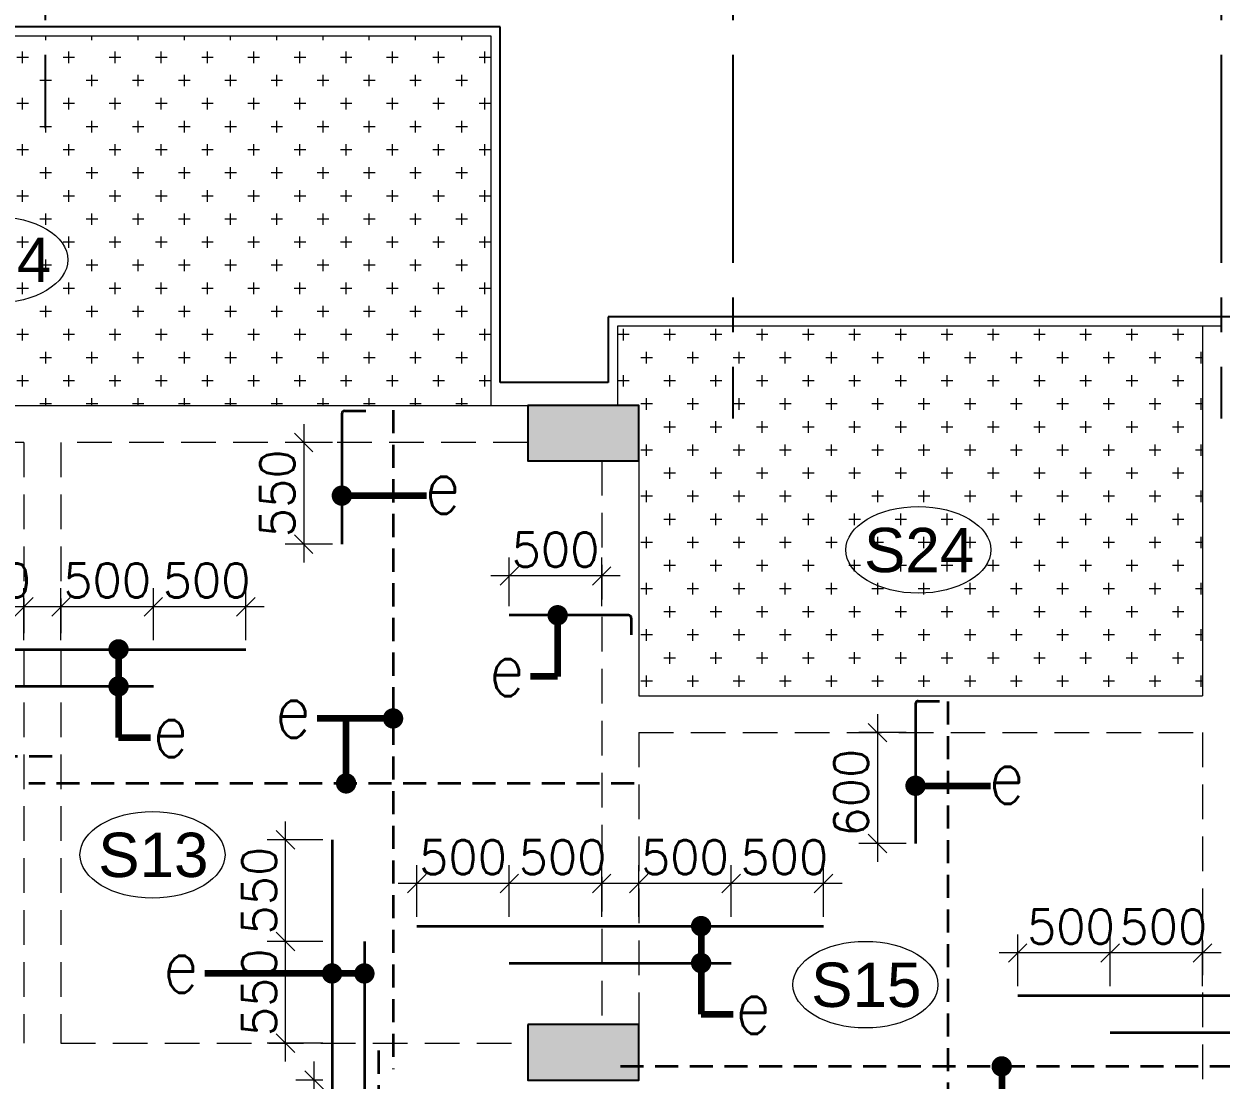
# Model space of a CAD drawing. Header units: millimetres. Extents: x 1255966 to 1543012, y 318612 to 465611.
# Drawn here: x 1290117 to 1296592, y 359158 to 364873 of the extents above; entities that cross this region are included whole.
import ezdxf

# ---------------------------------------------------------------- set-up
doc = ezdxf.new("R2010")
doc.units = ezdxf.units.MM
doc.header["$LTSCALE"] = 500
doc.header["$MEASUREMENT"] = 0
doc.header["$PDMODE"] = 34
for name, pattern in [('CONTINOUS', [0]), ('DASHED2', [0.375, 0.25, -0.125]), ('HIDDEN', [0.375, 0.25, -0.125]), ('PHANTOM2', [1.25, 0.625, -0.125, 0.125, -0.125, 0.125, -0.125]), ('Site$0$CENTER2', [1.125, 0.75, -0.125, 0.125, -0.125])]:
    doc.linetypes.add(name, pattern=pattern)
doc.layers.get('Defpoints').update_dxf_attribs({"lineweight": 0})
for name, color, linetype, lineweight in [('ARROW', 1, 'Continuous', 0), ('CALL', 1, 'Continuous', 18), ('CUT OUT', 1, 'Continuous', 13), ('HATCH', 1, 'Continuous', 5), ('ST-DIM', 1, 'PHANTOM2', 15), ('STC AROW', 211, 'Continuous', 9), ('STC REINF.BOTTOM', 7, 'Continuous', 35), ('TEXT 01', 3, 'Continuous', 15), ('TOWER AREA BEAM..', 3, 'Continuous', 20), ('TOWER COL HATCH', 253, 'Continuous', 20)]:
    doc.layers.add(name, color=color, linetype=linetype, lineweight=lineweight)
for name, color, linetype in [('GRID', 7, 'Continuous'), ('S-COLUMN-HATCH', 253, 'Continuous'), ('S-FRAMING PLAN', 4, 'Continuous'), ('S-T', 3, 'Continuous'), ('TOWER AREA COLUMN.', 6, 'Continuous')]:
    doc.layers.add(name, color=color, linetype=linetype)
doc.layers.add('PROJECTION', color=7, linetype='HIDDEN', true_color=0xff4000)
doc.styles.add('ABHI', font='arial.ttf')
doc.styles.add('ROMANCE', font='romans.shx')
doc.styles.add('S-T', font='romans.shx')
doc.dimstyles.new('GRID DIM', dxfattribs={"dimtxt": 250, "dimasz": 100, "dimexe": 75, "dimexo": 0, "dimgap": 50, "dimtad": 1, "dimdec": 0, "dimzin": 0, "dimdsep": 46, "dimtxsty": 'ROMANCE', "dimblk": 'ARCHTICK', "dimcen": 0, "dimdle": 0.5, "dimclrd": 8, "dimclre": 8, "dimclrt": 3, "dimadec": 0, "dimazin": 0, "dimtfac": 1, "dimtdec": 0, "dimtmove": 0, "dimatfit": 3, "dimldrblk": 'DOT', "dimfxl": 200, "dimtolj": 1, "dimtzin": 0, "dimlwd": -1, "dimlwe": -1, "dimarcsym": 2})
pattern_1 = [(90, (-1381890.62, -304839.69), (-125, 125), [62.5, -187.5]), (180, (-1381859.37, -304808.44), (-125, -125), [62.5, -187.5])]

# ---------------------------------------------------------------- blocks, each defined once
blk = doc.blocks.new('_Oblique')
at = {"color": 0, "linetype": 'ByBlock', "lineweight": -2}
blk.add_line((-0.5, -0.5), (0.5, 0.5), dxfattribs=at)
blk = doc.blocks.new('*D280')
at = {"layer": 'Defpoints', "color": 0, "linetype": 'ByBlock', "transparency": 16777216}
for p in [(1289716.6, 361719), (1289716.6, 361488.5, 0), (1290116.6, 361488.5, 0)]:
    blk.add_point(p, dxfattribs=at)
at = {"layer": 'ST-DIM', "color": 1, "linetype": 'CONTINOUS', "transparency": 16777216}
for p, q in [((1289716.6, 361538.5), (1289716.6, 361819)), ((1290116.6, 361538.5), (1290116.6, 361819)), ((1290216.6, 361719), (1289616.6, 361719))]:
    blk.add_line(p, q, dxfattribs=at)
at = {"layer": 'ST-DIM', "color": 1, "linetype": 'ByBlock', "transparency": 16777216, "xscale": 100, "yscale": 100, "zscale": 100, "rotation": 180}
blk.add_blockref('_Oblique', (1289716.6, 361719), dxfattribs=at)
at = {"layer": 'ST-DIM', "color": 1, "linetype": 'ByBlock', "transparency": 16777216, "xscale": 100, "yscale": 100, "zscale": 100}
blk.add_blockref('_Oblique', (1290116.6, 361719), dxfattribs=at)
at = {"layer": 'ST-DIM', "color": 3, "linetype": 'ByBlock', "transparency": 16777216, "insert": (1289916.6, 361861.5), "char_height": 185, "attachment_point": 5, "style": 'ROMANCE'}
blk.add_mtext('\\A1;400', dxfattribs=at)
blk = doc.blocks.new('_Dot')
at = {"color": 0, "linetype": 'ByBlock', "lineweight": -2}
blk.add_line((-0.5, 0), (-1, 0), dxfattribs=at)
at = {"color": 0, "linetype": 'ByBlock', "const_width": 0.5}
blk.add_lwpolyline([(-0.25, 0, 1), (0.25, 0, 1)], format="xyb", close=True, dxfattribs=at)
blk = doc.blocks.new('*D282')
at = {"layer": 'Defpoints', "color": 0, "linetype": 'ByBlock', "transparency": 16777216}
for p in [(1290316.6, 361719), (1290316.6, 361488.5, 0), (1290816.6, 361488.5, 0)]:
    blk.add_point(p, dxfattribs=at)
at = {"layer": 'ST-DIM', "color": 1, "linetype": 'CONTINOUS', "transparency": 16777216}
for p, q in [((1290316.6, 361538.5), (1290316.6, 361819)), ((1290816.6, 361538.5), (1290816.6, 361819)), ((1290916.6, 361719), (1290216.6, 361719))]:
    blk.add_line(p, q, dxfattribs=at)
at = {"layer": 'ST-DIM', "color": 1, "linetype": 'ByBlock', "transparency": 16777216, "xscale": 100, "yscale": 100, "zscale": 100, "rotation": 180}
blk.add_blockref('_Oblique', (1290316.6, 361719), dxfattribs=at)
at = {"layer": 'ST-DIM', "color": 1, "linetype": 'ByBlock', "transparency": 16777216, "xscale": 100, "yscale": 100, "zscale": 100}
blk.add_blockref('_Oblique', (1290816.6, 361719), dxfattribs=at)
at = {"layer": 'ST-DIM', "color": 3, "linetype": 'ByBlock', "transparency": 16777216, "insert": (1290566.6, 361861.5), "char_height": 185, "attachment_point": 5, "style": 'ROMANCE'}
blk.add_mtext('\\A1;500', dxfattribs=at)
blk = doc.blocks.new('*D283')
at = {"layer": 'Defpoints', "color": 0, "linetype": 'ByBlock', "transparency": 16777216}
for p in [(1290816.6, 361719), (1290816.6, 361488.5, 0), (1291316.6, 361488.5, 0)]:
    blk.add_point(p, dxfattribs=at)
at = {"layer": 'ST-DIM', "color": 1, "linetype": 'CONTINOUS', "transparency": 16777216}
for p, q in [((1290816.6, 361538.5), (1290816.6, 361819)), ((1291316.6, 361538.5), (1291316.6, 361819)), ((1291416.6, 361719), (1290716.6, 361719))]:
    blk.add_line(p, q, dxfattribs=at)
at = {"layer": 'ST-DIM', "color": 1, "linetype": 'ByBlock', "transparency": 16777216, "xscale": 100, "yscale": 100, "zscale": 100, "rotation": 180}
blk.add_blockref('_Oblique', (1290816.6, 361719), dxfattribs=at)
at = {"layer": 'ST-DIM', "color": 1, "linetype": 'ByBlock', "transparency": 16777216, "xscale": 100, "yscale": 100, "zscale": 100}
blk.add_blockref('_Oblique', (1291316.6, 361719), dxfattribs=at)
at = {"layer": 'ST-DIM', "color": 3, "linetype": 'ByBlock', "transparency": 16777216, "insert": (1291104.5, 361861.5), "char_height": 185, "attachment_point": 5, "style": 'ROMANCE'}
blk.add_mtext('\\A1;500', dxfattribs=at)
blk = doc.blocks.new('_ArchTick')
at = {"color": 0, "linetype": 'ByBlock', "const_width": 0.15}
blk.add_lwpolyline([(-0.5, -0.5), (0.5, 0.5)], dxfattribs=at)
blk = doc.blocks.new('*D284')
at = {"layer": 'Defpoints', "color": 0, "linetype": 'ByBlock', "transparency": 16777216}
for p in [(1292741.6, 361885.9), (1292741.6, 361673.1), (1293241.6, 361673.1)]:
    blk.add_point(p, dxfattribs=at)
at = {"layer": 'ST-DIM', "color": 1, "linetype": 'CONTINOUS', "transparency": 16777216}
for p, q in [((1292741.6, 361723.1), (1292741.6, 361985.9)), ((1293241.6, 361723.1), (1293241.6, 361985.9)), ((1293341.6, 361885.9), (1292641.6, 361885.9))]:
    blk.add_line(p, q, dxfattribs=at)
at = {"layer": 'ST-DIM', "color": 1, "linetype": 'ByBlock', "transparency": 16777216, "xscale": 100, "yscale": 100, "zscale": 100, "rotation": 180}
blk.add_blockref('_Oblique', (1292741.6, 361885.9), dxfattribs=at)
at = {"layer": 'ST-DIM', "color": 1, "linetype": 'ByBlock', "transparency": 16777216, "xscale": 100, "yscale": 100, "zscale": 100}
blk.add_blockref('_Oblique', (1293241.6, 361885.9), dxfattribs=at)
at = {"layer": 'ST-DIM', "color": 3, "linetype": 'ByBlock', "transparency": 16777216, "insert": (1292991.6, 362028.4), "char_height": 185, "attachment_point": 5, "style": 'ROMANCE'}
blk.add_mtext('\\A1;500', dxfattribs=at)
blk = doc.blocks.new('*D290')
at = {"layer": 'Defpoints', "color": 0, "linetype": 'ByBlock', "transparency": 16777216}
for p in [(1291531.7, 359907.9), (1291783.1, 359907.9), (1291783.1, 359357.9)]:
    blk.add_point(p, dxfattribs=at)
at = {"layer": 'ST-DIM', "color": 1, "linetype": 'CONTINOUS', "transparency": 16777216}
for p, q in [((1291531.7, 359257.9), (1291531.7, 360007.9)), ((1291733.1, 359907.9), (1291431.7, 359907.9)), ((1291733.1, 359357.9), (1291431.7, 359357.9))]:
    blk.add_line(p, q, dxfattribs=at)
at = {"layer": 'ST-DIM', "color": 1, "linetype": 'ByBlock', "transparency": 16777216, "xscale": 100, "yscale": 100, "zscale": 100}
for p, rotation in [((1291531.7, 359907.9), 90), ((1291531.7, 359357.9), 270)]:
    blk.add_blockref('_Oblique', p, dxfattribs=dict(at, rotation=rotation))
at = {"layer": 'ST-DIM', "color": 3, "linetype": 'ByBlock', "transparency": 16777216, "insert": (1291389.2, 359632.9), "char_height": 185, "attachment_point": 5, "rotation": 90, "style": 'ROMANCE'}
blk.add_mtext('\\A1;550', dxfattribs=at)
blk = doc.blocks.new('*D291')
at = {"layer": 'Defpoints', "color": 0, "linetype": 'ByBlock', "transparency": 16777216}
for p in [(1291531.7, 360457.9), (1291783.1, 360457.9), (1291783.1, 359907.9)]:
    blk.add_point(p, dxfattribs=at)
at = {"layer": 'ST-DIM', "color": 1, "linetype": 'CONTINOUS', "transparency": 16777216}
for p, q in [((1291531.7, 359807.9), (1291531.7, 360557.9)), ((1291733.1, 360457.9), (1291431.7, 360457.9)), ((1291733.1, 359907.9), (1291431.7, 359907.9))]:
    blk.add_line(p, q, dxfattribs=at)
at = {"layer": 'ST-DIM', "color": 1, "linetype": 'ByBlock', "transparency": 16777216, "xscale": 100, "yscale": 100, "zscale": 100}
for p, rotation in [((1291531.7, 360457.9), 90), ((1291531.7, 359907.9), 270)]:
    blk.add_blockref('_Oblique', p, dxfattribs=dict(at, rotation=rotation))
at = {"layer": 'ST-DIM', "color": 3, "linetype": 'ByBlock', "transparency": 16777216, "insert": (1291389.2, 360182.9), "char_height": 185, "attachment_point": 5, "rotation": 90, "style": 'ROMANCE'}
blk.add_mtext('\\A1;550', dxfattribs=at)
blk = doc.blocks.new('*D292')
at = {"layer": 'Defpoints', "color": 0, "linetype": 'ByBlock', "transparency": 16777216}
for p in [(1291686.4, 359157.9), (1291783.1, 359157.9), (1291783.1, 358557.9)]:
    blk.add_point(p, dxfattribs=at)
at = {"layer": 'ST-DIM', "color": 1, "linetype": 'CONTINOUS', "transparency": 16777216}
for p, q in [((1291686.4, 358457.9), (1291686.4, 359257.9)), ((1291733.1, 359157.9), (1291586.4, 359157.9)), ((1291733.1, 358557.9), (1291586.4, 358557.9))]:
    blk.add_line(p, q, dxfattribs=at)
at = {"layer": 'ST-DIM', "color": 1, "linetype": 'ByBlock', "transparency": 16777216, "xscale": 100, "yscale": 100, "zscale": 100}
for p, rotation in [((1291686.4, 359157.9), 90), ((1291686.4, 358557.9), 270)]:
    blk.add_blockref('_Oblique', p, dxfattribs=dict(at, rotation=rotation))
at = {"layer": 'ST-DIM', "color": 3, "linetype": 'ByBlock', "transparency": 16777216, "insert": (1291543.9, 358832.9), "char_height": 185, "attachment_point": 5, "rotation": 90, "style": 'ROMANCE'}
blk.add_mtext('\\A1;600', dxfattribs=at)
blk = doc.blocks.new('*D293')
at = {"layer": 'Defpoints', "color": 0, "linetype": 'ByBlock', "transparency": 16777216}
for p in [(1292241.6, 360221.6), (1292241.6, 359991.1, 0), (1292741.6, 359991.1, 0)]:
    blk.add_point(p, dxfattribs=at)
at = {"layer": 'ST-DIM', "color": 1, "linetype": 'CONTINOUS', "transparency": 16777216}
for p, q in [((1292241.6, 360041.1), (1292241.6, 360321.6)), ((1292741.6, 360041.1), (1292741.6, 360321.6)), ((1292841.6, 360221.6), (1292141.6, 360221.6))]:
    blk.add_line(p, q, dxfattribs=at)
at = {"layer": 'ST-DIM', "color": 1, "linetype": 'ByBlock', "transparency": 16777216, "xscale": 100, "yscale": 100, "zscale": 100, "rotation": 180}
blk.add_blockref('_Oblique', (1292241.6, 360221.6), dxfattribs=at)
at = {"layer": 'ST-DIM', "color": 1, "linetype": 'ByBlock', "transparency": 16777216, "xscale": 100, "yscale": 100, "zscale": 100}
blk.add_blockref('_Oblique', (1292741.6, 360221.6), dxfattribs=at)
at = {"layer": 'ST-DIM', "color": 3, "linetype": 'ByBlock', "transparency": 16777216, "insert": (1292491.6, 360364.1), "char_height": 185, "attachment_point": 5, "style": 'ROMANCE'}
blk.add_mtext('\\A1;500', dxfattribs=at)
blk = doc.blocks.new('*D294')
at = {"layer": 'Defpoints', "color": 0, "linetype": 'ByBlock', "transparency": 16777216}
for p in [(1292741.6, 360221.6), (1292741.6, 359991.1, 0), (1293241.6, 359991.1, 0)]:
    blk.add_point(p, dxfattribs=at)
at = {"layer": 'ST-DIM', "color": 1, "linetype": 'CONTINOUS', "transparency": 16777216}
for p, q in [((1292741.6, 360041.1), (1292741.6, 360321.6)), ((1293241.6, 360041.1), (1293241.6, 360321.6)), ((1293341.6, 360221.6), (1292641.6, 360221.6))]:
    blk.add_line(p, q, dxfattribs=at)
at = {"layer": 'ST-DIM', "color": 1, "linetype": 'ByBlock', "transparency": 16777216, "xscale": 100, "yscale": 100, "zscale": 100, "rotation": 180}
blk.add_blockref('_Oblique', (1292741.6, 360221.6), dxfattribs=at)
at = {"layer": 'ST-DIM', "color": 1, "linetype": 'ByBlock', "transparency": 16777216, "xscale": 100, "yscale": 100, "zscale": 100}
blk.add_blockref('_Oblique', (1293241.6, 360221.6), dxfattribs=at)
at = {"layer": 'ST-DIM', "color": 3, "linetype": 'ByBlock', "transparency": 16777216, "insert": (1293029.5, 360364.1), "char_height": 185, "attachment_point": 5, "style": 'ROMANCE'}
blk.add_mtext('\\A1;500', dxfattribs=at)
blk = doc.blocks.new('*D295')
at = {"layer": 'Defpoints', "color": 0, "linetype": 'ByBlock', "transparency": 16777216}
for p in [(1293441.6, 360221.6), (1293441.6, 359991.1, 0), (1293941.6, 359991.1, 0)]:
    blk.add_point(p, dxfattribs=at)
at = {"layer": 'ST-DIM', "color": 1, "linetype": 'CONTINOUS', "transparency": 16777216}
for p, q in [((1293441.6, 360041.1), (1293441.6, 360321.6)), ((1293941.6, 360041.1), (1293941.6, 360321.6)), ((1294041.6, 360221.6), (1293341.6, 360221.6))]:
    blk.add_line(p, q, dxfattribs=at)
at = {"layer": 'ST-DIM', "color": 1, "linetype": 'ByBlock', "transparency": 16777216, "xscale": 100, "yscale": 100, "zscale": 100, "rotation": 180}
blk.add_blockref('_Oblique', (1293441.6, 360221.6), dxfattribs=at)
at = {"layer": 'ST-DIM', "color": 1, "linetype": 'ByBlock', "transparency": 16777216, "xscale": 100, "yscale": 100, "zscale": 100}
blk.add_blockref('_Oblique', (1293941.6, 360221.6), dxfattribs=at)
at = {"layer": 'ST-DIM', "color": 3, "linetype": 'ByBlock', "transparency": 16777216, "insert": (1293691.6, 360364.1), "char_height": 185, "attachment_point": 5, "style": 'ROMANCE'}
blk.add_mtext('\\A1;500', dxfattribs=at)
blk = doc.blocks.new('*D296')
at = {"layer": 'Defpoints', "color": 0, "linetype": 'ByBlock', "transparency": 16777216}
for p in [(1293941.6, 360221.6), (1293941.6, 359991.1, 0), (1294441.6, 359991.1, 0)]:
    blk.add_point(p, dxfattribs=at)
at = {"layer": 'ST-DIM', "color": 1, "linetype": 'CONTINOUS', "transparency": 16777216}
for p, q in [((1293941.6, 360041.1), (1293941.6, 360321.6)), ((1294441.6, 360041.1), (1294441.6, 360321.6)), ((1294541.6, 360221.6), (1293841.6, 360221.6))]:
    blk.add_line(p, q, dxfattribs=at)
at = {"layer": 'ST-DIM', "color": 1, "linetype": 'ByBlock', "transparency": 16777216, "xscale": 100, "yscale": 100, "zscale": 100, "rotation": 180}
blk.add_blockref('_Oblique', (1293941.6, 360221.6), dxfattribs=at)
at = {"layer": 'ST-DIM', "color": 1, "linetype": 'ByBlock', "transparency": 16777216, "xscale": 100, "yscale": 100, "zscale": 100}
blk.add_blockref('_Oblique', (1294441.6, 360221.6), dxfattribs=at)
at = {"layer": 'ST-DIM', "color": 3, "linetype": 'ByBlock', "transparency": 16777216, "insert": (1294229.5, 360364.1), "char_height": 185, "attachment_point": 5, "style": 'ROMANCE'}
blk.add_mtext('\\A1;500', dxfattribs=at)
blk = doc.blocks.new('*D303')
at = {"layer": 'Defpoints', "color": 0, "linetype": 'ByBlock', "transparency": 16777216}
for p in [(1291836, 362607.9), (1291630, 362057.9), (1291836, 362057.9)]:
    blk.add_point(p, dxfattribs=at)
at = {"layer": 'ST-DIM', "color": 1, "linetype": 'CONTINOUS', "transparency": 16777216}
for p, q in [((1291630, 362707.9), (1291630, 361957.9)), ((1291786, 362607.9), (1291530, 362607.9)), ((1291786, 362057.9), (1291530, 362057.9))]:
    blk.add_line(p, q, dxfattribs=at)
at = {"layer": 'ST-DIM', "color": 1, "linetype": 'ByBlock', "transparency": 16777216, "xscale": 100, "yscale": 100, "zscale": 100}
for p, rotation in [((1291630, 362607.9), 90), ((1291630, 362057.9), 270)]:
    blk.add_blockref('_Oblique', p, dxfattribs=dict(at, rotation=rotation))
at = {"layer": 'ST-DIM', "color": 3, "linetype": 'ByBlock', "transparency": 16777216, "insert": (1291487.5, 362332.9), "char_height": 185, "attachment_point": 5, "rotation": 90, "style": 'ROMANCE'}
blk.add_mtext('\\A1;550', dxfattribs=at)
blk = doc.blocks.new('*D304')
at = {"layer": 'Defpoints', "color": 0, "linetype": 'ByBlock', "transparency": 16777216}
for p in [(1294939, 361037.9), (1294733.1, 360437.9), (1294939, 360437.9)]:
    blk.add_point(p, dxfattribs=at)
at = {"layer": 'ST-DIM', "color": 1, "linetype": 'CONTINOUS', "transparency": 16777216}
for p, q in [((1294733.1, 361137.9), (1294733.1, 360337.9)), ((1294889, 361037.9), (1294633.1, 361037.9)), ((1294889, 360437.9), (1294633.1, 360437.9))]:
    blk.add_line(p, q, dxfattribs=at)
at = {"layer": 'ST-DIM', "color": 1, "linetype": 'ByBlock', "transparency": 16777216, "xscale": 100, "yscale": 100, "zscale": 100}
for p, rotation in [((1294733.1, 361037.9), 90), ((1294733.1, 360437.9), 270)]:
    blk.add_blockref('_Oblique', p, dxfattribs=dict(at, rotation=rotation))
at = {"layer": 'ST-DIM', "color": 3, "linetype": 'ByBlock', "transparency": 16777216, "insert": (1294590.6, 360712.9), "char_height": 185, "attachment_point": 5, "rotation": 90, "style": 'ROMANCE'}
blk.add_mtext('\\A1;600', dxfattribs=at)
blk = doc.blocks.new('*D305')
at = {"layer": 'Defpoints', "color": 0, "linetype": 'ByBlock', "transparency": 16777216}
for p in [(1295991.6, 359845.9), (1295991.6, 359615.4, 0), (1296491.6, 359615.4, 0)]:
    blk.add_point(p, dxfattribs=at)
at = {"layer": 'ST-DIM', "color": 1, "linetype": 'CONTINOUS', "transparency": 16777216}
for p, q in [((1295991.6, 359665.4), (1295991.6, 359945.9)), ((1296491.6, 359665.4), (1296491.6, 359945.9)), ((1296591.6, 359845.9), (1295891.6, 359845.9))]:
    blk.add_line(p, q, dxfattribs=at)
at = {"layer": 'ST-DIM', "color": 1, "linetype": 'ByBlock', "transparency": 16777216, "xscale": 100, "yscale": 100, "zscale": 100, "rotation": 180}
blk.add_blockref('_Oblique', (1295991.6, 359845.9), dxfattribs=at)
at = {"layer": 'ST-DIM', "color": 1, "linetype": 'ByBlock', "transparency": 16777216, "xscale": 100, "yscale": 100, "zscale": 100}
blk.add_blockref('_Oblique', (1296491.6, 359845.9), dxfattribs=at)
at = {"layer": 'ST-DIM', "color": 3, "linetype": 'ByBlock', "transparency": 16777216, "insert": (1296279.5, 359988.4), "char_height": 185, "attachment_point": 5, "style": 'ROMANCE'}
blk.add_mtext('\\A1;500', dxfattribs=at)
blk = doc.blocks.new('*D306')
at = {"layer": 'Defpoints', "color": 0, "linetype": 'ByBlock', "transparency": 16777216}
for p in [(1295491.6, 359845.9), (1295491.6, 359615.4, 0), (1295991.6, 359615.4, 0)]:
    blk.add_point(p, dxfattribs=at)
at = {"layer": 'ST-DIM', "color": 1, "linetype": 'CONTINOUS', "transparency": 16777216}
for p, q in [((1295491.6, 359665.4), (1295491.6, 359945.9)), ((1295991.6, 359665.4), (1295991.6, 359945.9)), ((1296091.6, 359845.9), (1295391.6, 359845.9))]:
    blk.add_line(p, q, dxfattribs=at)
at = {"layer": 'ST-DIM', "color": 1, "linetype": 'ByBlock', "transparency": 16777216, "xscale": 100, "yscale": 100, "zscale": 100, "rotation": 180}
blk.add_blockref('_Oblique', (1295491.6, 359845.9), dxfattribs=at)
at = {"layer": 'ST-DIM', "color": 1, "linetype": 'ByBlock', "transparency": 16777216, "xscale": 100, "yscale": 100, "zscale": 100}
blk.add_blockref('_Oblique', (1295991.6, 359845.9), dxfattribs=at)
at = {"layer": 'ST-DIM', "color": 3, "linetype": 'ByBlock', "transparency": 16777216, "insert": (1295779.5, 359988.4), "char_height": 185, "attachment_point": 5, "style": 'ROMANCE'}
blk.add_mtext('\\A1;500', dxfattribs=at)
blk = doc.blocks.new('A$Ca8bcdc7a')
at = {"layer": 'HATCH', "ltscale": 10}
h = blk.add_hatch(dxfattribs=at)
h.set_pattern_fill('CROSS', color=1, scale=500, angle=90)
h.set_pattern_definition(pattern_1)
h.paths.add_polyline_path([(18030, 7280.2), (12925, 7280.2), (12925, 5660.2), (13140, 5660.2), (13140, 5280.2), (13690, 5280.2), (18030, 5280.2)])
h = blk.add_hatch(dxfattribs=at)
h.set_pattern_fill('CROSS', color=1, scale=500, angle=90)
h.set_pattern_definition(pattern_1)
h.paths.add_polyline_path([(21880, 5710.2), (18715, 5710.2), (18715, 5280.2), (18830, 5280.2), (18830, 3710.2), (21830, 3710.2), (21880, 3710.2)])
at = {"layer": 'S-FRAMING PLAN', "color": 3, "linetype": 'ByBlock', "lineweight": 20, "ltscale": 10}
for p, q in [((21880, 5710.2), (21880, 3710.2)), ((13540, 5280.2), (18230, 5280.2)), ((18830, 4980.2), (18830, 3710.2)), ((18830, 3710.2), (21880, 3710.2))]:
    blk.add_line(p, q, dxfattribs=at)
for points in [[(12925, 5660.2), (12925, 7280.2), (18030, 7280.2), (18030, 5280.2)], [(21980, 5710.2), (18715, 5710.2), (18715, 5280.2)]]:
    blk.add_lwpolyline(points, dxfattribs=at)
at = {"layer": 'TOWER AREA BEAM..', "color": 3, "linetype": 'HIDDEN', "ltscale": 1.5}
for p, q in [((15505, 5080.2), (13540, 5080.2)), ((15505, 5080.2), (15505, 1830.2)), ((18230, 5080.2), (15705, 5080.2)), ((15705, 5080.2), (15705, 1830.2)), ((18630, 4980.2), (18630, 1930.2)), ((18830, 3510.2), (21880, 3510.2)), ((18830, 3510.2), (18830, 1930.2)), ((21880, 3510.2), (21880, -69.8)), ((13540, 1830.2), (15505, 1830.2)), ((15705, 1830.2), (18230, 1830.2))]:
    blk.add_line(p, q, dxfattribs=at)
blk = doc.blocks.new('3tgra')
at = {"layer": 'TOWER COL HATCH'}
h = blk.add_hatch(color=253, dxfattribs=at)
h.dxf.hatch_style = 1
h.paths.add_polyline_path([(1400720.6, 91121.7), (1400720.6, 91421.7), (1400120.6, 91421.7), (1400120.6, 91121.7)])
h = blk.add_hatch(color=253, dxfattribs=at)
h.dxf.hatch_style = 1
h.paths.add_polyline_path([(1400120.6, 88071.7), (1400120.6, 87771.7), (1400720.6, 87771.7), (1400720.6, 88071.7)])
at = {"layer": 'TOWER AREA COLUMN.', "color": 4}
for points in [[(1400720.6, 91121.7), (1400720.6, 91421.7), (1400120.6, 91421.7), (1400120.6, 91121.7)], [(1400120.6, 88071.7), (1400120.6, 87771.7), (1400720.6, 87771.7), (1400720.6, 88071.7)]]:
    blk.add_lwpolyline(points, close=True, dxfattribs=at)

msp = doc.modelspace()

# ---------------------------------------------------------------- linework, layer by layer
at = {"layer": 'CALL', "color": 200, "linetype": 'Continuous', "ltscale": 10}
for centre in [(1289961.9, 363596.6, -1.8), (1294954.2, 362026.7, -1.8), (1290812, 360377), (1294668.2, 359674.1, 0)]:
    msp.add_ellipse(centre, major_axis=(392.2, 0), ratio=0.597584, dxfattribs=at)
at = {"layer": 'GRID', "color": 16, "linetype": 'Site$0$CENTER2', "ltscale": 3}
for points in [[(1290231.6, 369767.3), (1290231.6, 364307.9)], [(1293951.6, 369767.3), (1293951.6, 362737.9)], [(1296591.6, 369767.3), (1296591.6, 362737.9)]]:
    msp.add_lwpolyline(points, dxfattribs=at)
at = {"layer": 'PROJECTION', "ltscale": 750}
msp.add_lwpolyline([(1305696.6, 364857.9), (1300491.6, 364857.9), (1300491.6, 362932.9), (1299906.6, 362932.9), (1299906.6, 363287.9), (1293276.6, 363287.9), (1293276.6, 362932.9), (1292691.6, 362932.9), (1292691.6, 364857.9), (1287486.6, 364857.9), (1287486.6, 363237.9), (1282596.6, 363237.9)], dxfattribs=at)
at = {"layer": 'STC AROW', "color": 4, "ltscale": 10}
for p, q in [((1291783.1, 360457.9), (1291783.1, 358557.9)), ((1291958.1, 359907.9), (1291958.1, 358557.9))]:
    msp.add_line(p, q, dxfattribs=at)
at = {"layer": 'STC REINF.BOTTOM', "color": 4, "linetype": 'Continuous'}
for p, q in [((1291836, 362763.7), (1291836, 362057.9)), ((1291851, 362778.7), (1291965.1, 362778.7)), ((1293386.5, 361673.1), (1292741.6, 361673.1)), ((1293401.5, 361658.1), (1293401.5, 361567.7)), ((1289316.6, 361488.5, 0), (1291316.6, 361488.5, 0)), ((1289716.6, 361288.5, 0), (1290816.6, 361288.5, 0)), ((1294939, 361193.7, 0), (1294939, 360437.9, 0)), ((1294954, 361208.7, 0), (1295068.1, 361208.7, 0)), ((1291783.1, 360457.9), (1291783.1, 358557.9)), ((1292241.6, 359991.1), (1294441.6, 359991.1)), ((1291958.1, 359907.9), (1291958.1, 358557.9)), ((1292741.6, 359791.1), (1293941.6, 359791.1)), ((1295491.6, 359615.4, 0), (1297691.6, 359615.4, 0)), ((1295991.6, 359415.4, 0), (1297191.6, 359415.4, 0))]:
    msp.add_line(p, q, dxfattribs=at)
at = {"layer": 'STC REINF.BOTTOM', "color": 4, "linetype": 'DASHED2'}
for p, q in [((1292113.2, 362783.6), (1292113.2, 359217.3)), ((1295114, 361206.4, 0), (1295114, 357300.8)), ((1290269.6, 360909.3, 0), (1287577, 360909.3)), ((1293418, 360763.1, 0), (1290143.7, 360763.1)), ((1292034.5, 359317.4), (1292034.5, 357290.1, 0)), ((1296655.8, 359231.8, 0), (1293338.6, 359231.8, 0))]:
    msp.add_line(p, q, dxfattribs=at)
at = {"layer": 'STC REINF.BOTTOM', "color": 4, "linetype": 'Continuous'}
for centre, start, end in [((1291851, 362763.7), 90, 180), ((1293386.5, 361658.1), 0, 90), ((1294954, 361193.7, 0), 90, 180)]:
    msp.add_arc(centre, 15, start, end, dxfattribs=at)

# ---------------------------------------------------------------- block references
at = {"layer": 'CUT OUT', "color": 4}
msp.add_blockref('3tgra', (-107279, 271386.2), dxfattribs=at)
at = {"layer": 'S-COLUMN-HATCH', "color": 4, "ltscale": 10}
msp.add_blockref('A$Ca8bcdc7a', (1274611.6, 357527.7), dxfattribs=at)

# ---------------------------------------------------------------- texts
at = {"layer": 'S-T', "color": 2, "linetype": 'Continuous', "ltscale": 10, "style": 'S-T', "width": 0.85}
for p in [(1292283.2, 362222.5), (1292630.3, 361234.8), (1291473, 361010.6), (1290811.1, 360905.4), (1295333.7, 360652.5), (1290866.7, 359630.8), (1293962.3, 359408)]:
    msp.add_text('e', height=300, dxfattribs=at).set_placement(p)
at = {"layer": 'TEXT 01', "color": 2, "linetype": 'Continuous', "style": 'ABHI'}
for s, p in [('S24', (1289668.1, 363476, -1.8)), ('S24', (1294660.4, 361906.1, -1.8)), ('S13', (1290518.2, 360256.5, 0)), ('S15', (1294374.4, 359553.5, 0))]:
    msp.add_text(s, height=240, dxfattribs=at).set_placement(p)

# ---------------------------------------------------------------- dimensions: what is measured, and where the dimension line sits
at = {"layer": 'ST-DIM', "linetype": 'ByBlock'}
for base, p1, p2, angle, picture, middle in [((1291630, 362057.9), (1291836, 362607.9), (1291836, 362057.9), 270, '*D303', (1291630, 362332.9)), ((1292741.6, 361885.9), (1293241.6, 361673.1), (1292741.6, 361673.1), 180, '*D284', (1292991.6, 361885.9)), ((1294733.1, 360437.9, 0), (1294939, 361037.9, 0), (1294939, 360437.9, 0), 270, '*D304', (1294733.1, 360712.9, 0)), ((1291531.7, 360457.9), (1291783.1, 359907.9), (1291783.1, 360457.9), 90, '*D291', (1291531.7, 360182.9)), ((1291531.7, 359907.9), (1291783.1, 359357.9), (1291783.1, 359907.9), 90, '*D290', (1291531.7, 359632.9)), ((1291686.4, 359157.9), (1291783.1, 358557.9), (1291783.1, 359157.9), 90, '*D292', (1291686.4, 358832.9))]:
    dim = msp.add_linear_dim(base=base, p1=p1, p2=p2, angle=angle, dimstyle='GRID DIM', override={"dimtxt": 185, "dimexe": 100, "dimexo": 50, "dimblk1": 'Oblique', "dimblk2": 'Oblique', "dimsah": 1, "dimdle": 100, "dimclrd": 1, "dimclre": 1}, dxfattribs=at)
    dim.commit()
    dim.dimension.update_dxf_attribs({"geometry": picture, "text_midpoint": middle, "dimtype": 160})
for base, p1, p2, picture, middle in [((1289716.6, 361719), (1290116.6, 361488.5, 0), (1289716.6, 361488.5, 0), '*D280', (1289916.6, 361719)), ((1290316.6, 361719), (1290816.6, 361488.5, 0), (1290316.6, 361488.5, 0), '*D282', (1290566.6, 361719)), ((1290816.6, 361719), (1291316.6, 361488.5, 0), (1290816.6, 361488.5, 0), '*D283', (1291104.5, 361719)), ((1292241.6, 360221.6, 0), (1292741.6, 359991.1), (1292241.6, 359991.1), '*D293', (1292491.6, 360221.6, 0)), ((1292741.6, 360221.6, 0), (1293241.6, 359991.1), (1292741.6, 359991.1), '*D294', (1293029.5, 360221.6, 0)), ((1293441.6, 360221.6, 0), (1293941.6, 359991.1), (1293441.6, 359991.1), '*D295', (1293691.6, 360221.6, 0)), ((1293941.6, 360221.6, 0), (1294441.6, 359991.1), (1293941.6, 359991.1), '*D296', (1294229.5, 360221.6, 0)), ((1295491.6, 359845.9), (1295991.6, 359615.4, 0), (1295491.6, 359615.4, 0), '*D306', (1295779.5, 359845.9)), ((1295991.6, 359845.9), (1296491.6, 359615.4, 0), (1295991.6, 359615.4, 0), '*D305', (1296279.5, 359845.9))]:
    dim = msp.add_linear_dim(base=base, p1=p1, p2=p2, dimstyle='GRID DIM', override={"dimtxt": 185, "dimexe": 100, "dimexo": 50, "dimblk1": 'Oblique', "dimblk2": 'Oblique', "dimsah": 1, "dimdle": 100, "dimclrd": 1, "dimclre": 1}, dxfattribs=at)
    dim.commit()
    dim.dimension.update_dxf_attribs({"geometry": picture, "text_midpoint": middle, "dimtype": 160})

# ---------------------------------------------------------------- leaders
at = {"layer": 'ARROW', "linetype": 'ByBlock'}
for points in [[(1291836, 362320.3), (1292293.6, 362320.3)], [(1293003.3, 361673.1), (1293003.3, 361341), (1292856.8, 361341)], [(1290628.2, 361488.5, 0), (1290628.2, 361011, 0), (1290800.9, 361011, 0)], [(1290628.2, 361288.5, 0), (1290628.2, 361011, 0), (1290800.9, 361011, 0)], [(1292113.2, 361114.7, 0), (1291701.8, 361114.7, 0)], [(1291859.2, 360763.1, 0), (1291859.2, 361114.7, 0), (1291701.8, 361114.7, 0)], [(1294939, 360750.3, 0), (1295344.1, 360750.3, 0)], [(1293779.4, 359991.1), (1293779.4, 359513.6), (1293952.1, 359513.6)], [(1293779.4, 359791.1), (1293779.4, 359513.6), (1293952.1, 359513.6)], [(1291958.1, 359734.8), (1291095.5, 359734.8)], [(1291783.1, 359734.8), (1291095.5, 359734.8)], [(1295405, 359231.8, 0), (1295405, 358937.5, 0), (1295554, 358937.5, 0)]]:
    msp.add_leader(points, dimstyle='GRID DIM', override={"dimasz": 110, "dimtad": 0, "dimclrd": 1, "dimlwd": 65534}, dxfattribs=at)

doc.saveas('drawing.dxf')
